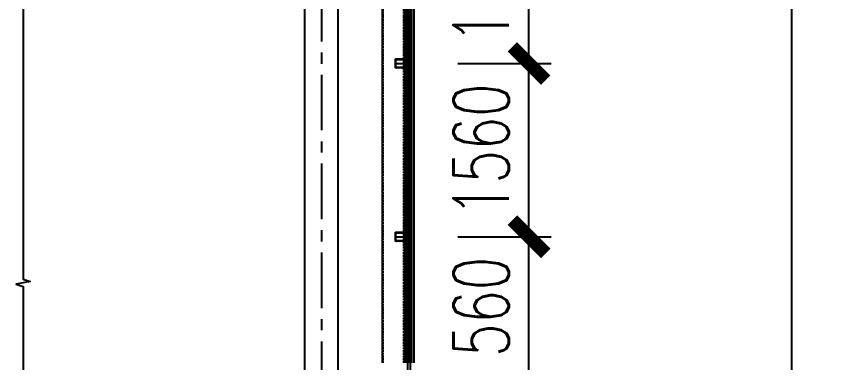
# Model space of a CAD drawing. Extents: x 220580 to 2027826, y -309201 to 71987.
# Drawn here: x 1038554 to 1045853, y -168911 to -165791 of the extents above; entities that cross this region are included whole.
import ezdxf
from ezdxf.enums import TextEntityAlignment as Align

# ---------------------------------------------------------------- set-up
doc = ezdxf.new("R2010")
doc.units = 0
for name, pattern in [('AUSGEZOGEN', [0]), ('CENTER', [2, 1.25, -0.25, 0.25, -0.25]), ('ZN-CENTER', [2, 1.25, -0.25, 0.25, -0.25]), ('ZN-DASH', [0.35, 0.25, -0.1])]:
    doc.linetypes.add(name, pattern=pattern)
for name, color, linetype in [('!ZN1-填充-8', 8, 'Continuous'), ('!ZN3-玻璃幕墙-4', 4, 'Continuous'), ('!ZN4-辅助材料-1', 1, 'Continuous'), ('!ZN4-配件-11', 11, 'Continuous'), ('!ZN5-钢材投影-40', 40, 'Continuous'), ('!ZN5-铝材投影-112', 112, 'Continuous'), ('!ZN5-铝材断面-6', 6, 'Continuous'), ('!ZN6-虚线-8', 8, 'ZN-DASH'), ('1 轴线 辅助线', 1, 'CENTER'), ('20剖面图$0$A-LIN-V', 9, 'Continuous'), ('20剖面图$0$DIM_SYMB', 3, 'Continuous'), ('2钢材断面', 2, 'Continuous'), ('4玻璃幕墙', 4, 'Continuous'), ('A_Hatch', 8, 'Continuous'), ('DIM', 173, 'Continuous'), ('ZX', 240, 'CENTER'), ('型材截面颜色', 253, 'Continuous')]:
    doc.layers.add(name, color=color, linetype=linetype)
for name, color, linetype, lineweight in [('0CABR-填充', 8, 'Continuous', 5), ('0CABR-密封材料、垫片', 195, 'Continuous', 9), ('0填充', 8, 'Continuous', 13), ('轮廓线', 3, 'Continuous', 211)]:
    doc.layers.add(name, color=color, linetype=linetype, lineweight=lineweight)
doc.styles.add('DHTEXT-1', font='ROMANS.shx', dxfattribs={"width": 0.7, "bigfont": 'CHINESE.shx'})
doc.dimstyles.new('ZN200', dxfattribs={"dimscale": 200, "dimtxt": 2.5, "dimasz": 1.5, "dimexe": 1, "dimexo": 2, "dimgap": 0.9, "dimtad": 1, "dimdec": 0, "dimdsep": 46, "dimtxsty": 'DHTEXT-1', "dimblk": 'ARCHTICK', "dimcen": 2.5, "dimclrd": 173, "dimclre": 173, "dimclrt": 7, "dimazin": 2, "dimtfac": 1, "dimtdec": 0, "dimtix": 1, "dimtmove": 2, "dimatfit": 3, "dimfxl": 0, "dimtolj": 1, "dimtzin": 0, "dimarcsym": 0})
doc.dimstyles.new('ZN3', dxfattribs={"dimscale": 3, "dimtxt": 2.5, "dimasz": 1.5, "dimexe": 1, "dimexo": 2, "dimgap": 0.9, "dimtad": 1, "dimdec": 0, "dimdsep": 46, "dimtxsty": 'DHTEXT-1', "dimblk": 'ARCHTICK', "dimcen": 2.5, "dimclrd": 173, "dimclre": 173, "dimclrt": 7, "dimazin": 2, "dimtfac": 1, "dimtix": 1, "dimtmove": 2, "dimatfit": 3, "dimfxl": 0, "dimarcsym": 0})

# ---------------------------------------------------------------- blocks, each defined once
blk = doc.blocks.new('_ArchTick')
at = {"color": 0, "linetype": 'ByBlock', "const_width": 0.4}
blk.add_lwpolyline([(-0.5, -0.5), (0.5, 0.5)], dxfattribs=at)
blk = doc.blocks.new('*D635')
at = {"layer": 'Defpoints', "color": 0, "ltscale": 30, "transparency": 16777216}
for p in [(1043320.5, -162776.4), (1045538.6, -162776.4), (1043320.5, -177676.4)]:
    blk.add_point(p, dxfattribs=at)
at = {"layer": 'DIM', "color": 173, "linetype": 'ByBlock', "lineweight": -2, "ltscale": 30, "transparency": 16777216}
for p, q in [((1043720.5, -162776.4), (1045738.6, -162776.4)), ((1045538.6, -177676.4), (1045538.6, -162776.4)), ((1043720.5, -177676.4), (1045738.6, -177676.4))]:
    blk.add_line(p, q, dxfattribs=at)
at = {"layer": 'DIM', "color": 173, "lineweight": -2, "ltscale": 30, "transparency": 16777216, "xscale": 300, "yscale": 300, "zscale": 300}
for p, rotation in [((1045538.6, -162776.4), 90), ((1045538.6, -177676.4), 270)]:
    blk.add_blockref('_ArchTick', p, dxfattribs=dict(at, rotation=rotation))
at = {"layer": 'DIM', "color": 7, "ltscale": 30, "transparency": 16777216, "insert": (1045108.6, -170226.4), "char_height": 500, "attachment_point": 5, "rotation": 90, "style": 'DHTEXT-1'}
blk.add_mtext('14900', dxfattribs=at)
blk = doc.blocks.new('*D639')
at = {"layer": 'Defpoints', "color": 0, "ltscale": 30, "transparency": 16777216}
for p in [(1044221.1, -159976.4), (1046705.2, -159976.4), (1044221.1, -177976.4)]:
    blk.add_point(p, dxfattribs=at)
at = {"layer": 'DIM', "color": 173, "linetype": 'ByBlock', "lineweight": -2, "ltscale": 30, "transparency": 16777216}
for p, q in [((1044621.1, -159976.4), (1046905.2, -159976.4)), ((1046705.2, -177976.4), (1046705.2, -159976.4)), ((1044621.1, -177976.4), (1046905.2, -177976.4))]:
    blk.add_line(p, q, dxfattribs=at)
at = {"layer": 'DIM', "color": 173, "lineweight": -2, "ltscale": 30, "transparency": 16777216, "xscale": 300, "yscale": 300, "zscale": 300}
for p, rotation in [((1046705.2, -159976.4), 90), ((1046705.2, -177976.4), 270)]:
    blk.add_blockref('_ArchTick', p, dxfattribs=dict(at, rotation=rotation))
at = {"layer": 'DIM', "color": 7, "ltscale": 30, "transparency": 16777216, "insert": (1046275.2, -168976.4), "char_height": 500, "attachment_point": 5, "rotation": 90, "style": 'DHTEXT-1'}
blk.add_mtext('18000', dxfattribs=at)
blk = doc.blocks.new('*U391')
at = {"layer": '1 轴线 辅助线', "ltscale": 10}
blk.add_line((-110.4, 0), (0, 0), dxfattribs=at)
at = {"layer": '2钢材断面'}
blk.add_lwpolyline([(-110.4, 40), (0, 40), (0, -40), (-110.4, -40)], close=True, dxfattribs=at)
at = {"layer": '4玻璃幕墙', "ltscale": 2}
for p, q in [((0, 8), (0, 1520.9)), ((24, 8), (24, 1520.9)), ((0, 8), (24, 8)), ((0, -8), (0, -39.1)), ((0, -8), (24, -8)), ((24, -8), (24, -39.1))]:
    blk.add_line(p, q, dxfattribs=at)
blk = doc.blocks.new('20250822090122')
at = {"layer": 'A_Hatch'}
h = blk.add_hatch(dxfattribs=at)
h.set_pattern_fill('ANSI32', color=256)
h.set_pattern_definition([(45, (-80, -40), (-3.3676, 3.3676), []), (45, (-77.755, -40), (-3.3676, 3.3676), [])])
h.paths.add_polyline_path([(0, 40), (-80, 40), (-80, -40), (0, -40)])
h.paths.add_polyline_path([(-4, 36), (-4, -36), (-76, -36), (-76, 36)], flags=16)
at = {"layer": '2钢材断面'}
for points in [[(-80, 40), (0, 40), (0, -40), (-80, -40)], [(-76, 36), (-4, 36), (-4, -36), (-76, -36)]]:
    blk.add_lwpolyline(points, close=True, dxfattribs=at)
blk = doc.blocks.new('20230625105620')
at = {"layer": '0CABR-填充'}
h = blk.add_hatch(dxfattribs=at)
h.set_pattern_fill('ANSI38', color=256, scale=0.3, angle=90)
h.set_pattern_definition([(135, (669.6331, -11486.4539), (-0.67351921, -0.67351921), []), (225, (669.6331, -11486.4539), (-0.67351921, -2.02055763), [2.38125, -1.42875])])
h.paths.add_polyline_path([(-5.2, 3.7), (-5.2, 4.5), (-8.5, 4.5), (-8.5, 7.5), (-5.2, 7.5), (-5.2, 8.3), (-9.5, 8.3), (-9.5, 3.7)])
h = blk.add_hatch(dxfattribs=at)
h.set_pattern_fill('ANSI38', color=256, scale=0.3, angle=90)
h.set_pattern_definition([(135, (669.6331, -11486.4539), (-0.67351921, -0.67351921), []), (225, (669.6331, -11486.4539), (-0.67351921, -2.02055763), [2.38125, -1.42875])])
h.paths.add_polyline_path([(-5.2, 3.7), (-5.2, 4.5), (-8.5, 4.5), (-8.5, 7.5), (-5.2, 7.5), (-5.2, 8.3), (-9.5, 8.3), (-9.5, 3.7)])
h = blk.add_hatch(dxfattribs=at)
h.set_pattern_fill('ANSI38', color=256, scale=0.3, angle=90)
h.set_pattern_definition([(135, (669.6331, -11498.4539), (-0.67351921, -0.67351921), []), (225, (669.6331, -11498.4539), (-0.67351921, -2.02055763), [2.38125, -1.42875])])
h.paths.add_polyline_path([(-5.2, -8.3), (-5.2, -7.5), (-8.5, -7.5), (-8.5, -4.5), (-5.2, -4.5), (-5.2, -3.7), (-9.5, -3.7), (-9.5, -8.3)])
h = blk.add_hatch(dxfattribs=at)
h.set_pattern_fill('ANSI38', color=256, scale=0.3, angle=90)
h.set_pattern_definition([(135, (669.6331, -11498.4539), (-0.67351921, -0.67351921), []), (225, (669.6331, -11498.4539), (-0.67351921, -2.02055763), [2.38125, -1.42875])])
h.paths.add_polyline_path([(-5.2, -8.3), (-5.2, -7.5), (-8.5, -7.5), (-8.5, -4.5), (-5.2, -4.5), (-5.2, -3.7), (-9.5, -3.7), (-9.5, -8.3)])
at = {"layer": '!ZN4-辅助材料-1'}
for points in [[(-5.2, 3.7), (-5.2, 4.5), (-8.5, 4.5), (-8.5, 7.5), (-5.2, 7.5), (-5.2, 8.3), (-9.5, 8.3), (-9.5, 3.7), (-5.2, 3.7)], [(-5.2, -3.7), (-5.2, -4.5), (-8.5, -4.5), (-8.5, -7.5), (-5.2, -7.5), (-5.2, -8.3), (-9.5, -8.3), (-9.5, -3.7), (-5.2, -3.7)]]:
    blk.add_lwpolyline(points, dxfattribs=at)
at = {"layer": '!ZN5-铝材投影-112'}
blk.add_lwpolyline([(-4.5, 4), (-4.5, -4, -0.414214), (-5, -4.5), (-8, -4.5, 0.414214), (-8.5, -5), (-8.5, -7, 0.414214), (-8, -7.5), (-4.5, -7.5, -0.414214), (-4, -8), (-4, -19, -0.414214), (-4.5, -19.5, 0.414214), (-5, -20), (-5, -21.5), (-1.5, -21.5, 0.339454), (-1, -21.1), (0.5, -15.5), (0.5, -0.5), (0, 0), (0.5, 0.5), (0.5, 15.5), (-1, 21.1, 0.339454), (-1.5, 21.5), (-5, 21.5), (-5, 20, 0.414214), (-4.5, 19.5, -0.414214), (-4, 19), (-4, 8, -0.414214), (-4.5, 7.5), (-8, 7.5, 0.414214), (-8.5, 7), (-8.5, 5, 0.414214), (-8, 4.5), (-5, 4.5, -0.414214), (-4.5, 4)], format="xyb", close=True, dxfattribs=at)
at = {"layer": '0CABR-密封材料、垫片'}
for points in [[(-5.2, 3.7), (-5.2, 4.5), (-8.5, 4.5), (-8.5, 7.5), (-5.2, 7.5), (-5.2, 8.3), (-9.5, 8.3), (-9.5, 3.7), (-5.2, 3.7)], [(-5.2, -3.7), (-5.2, -4.5), (-8.5, -4.5), (-8.5, -7.5), (-5.2, -7.5), (-5.2, -8.3), (-9.5, -8.3), (-9.5, -3.7), (-5.2, -3.7)]]:
    blk.add_lwpolyline(points, dxfattribs=at)
blk = doc.blocks.new('*U1907')
at = {"color": 0, "linetype": 'ZN-CENTER', "ltscale": 3}
blk.add_line((-7.1, 0), (25.2, 0), dxfattribs=at)
at = {"linetype": 'ByBlock', "ltscale": 10}
for p, q in [((-6.2, 0.6), (-5, 0.6)), ((-5.5, 3.3), (-1.6, 0.2)), ((-5, 0.6), (-5, -0.6)), ((-3.1, 6), (-1.6, 6)), ((-2.4, 0.8), (-2.4, -0.8)), ((-1.6, -6), (-1.6, 6)), ((-1.6, -4.6), (-1.6, 4.6)), ((-1.6, 4.6), (0, 4.6)), ((0, 0), (-1.6, 0.6)), ((0, 4.6), (0, -4.6)), ((0, 3), (22.5, 3)), ((0, 2.5), (23, 2.5)), ((22.5, -3), (22.5, 3)), ((22.5, 3), (23.4, 2.1)), ((23.4, -2.1), (23.4, 2.1)), ((-5, -0.6), (-6.2, -0.6)), ((-5.5, -3.3), (-1.6, -0.2)), ((-3.1, -6), (-1.6, -6)), ((0, -0.8), (-1.6, -0.3)), ((0, -4.6), (-1.6, -4.6)), ((0, -2.5), (23, -2.5)), ((0, -3), (22.5, -3)), ((22.5, -3), (23.4, -2.1))]:
    blk.add_line(p, q, dxfattribs=at)
for centre, start, end in [((0.6, 0.3), 123.05163, 177.23034), ((0.6, -0.3), 182.76966, 236.94837)]:
    blk.add_arc(centre, 6.84, start, end, dxfattribs=at)
at = {"layer": 'Defpoints', "color": 0, "ltscale": 10, "style": 'DHTEXT-1', "width": 0.7}
blk.add_text('M6', height=1, rotation=90, dxfattribs=at).set_placement((-2.3, -2.7), align=Align.CENTER)
blk = doc.blocks.new('16胶缝')
at = {"layer": '!ZN1-填充-8', "ltscale": 0.1}
h = blk.add_hatch(dxfattribs=at)
h.set_pattern_fill('HONEY', color=256, scale=10, style=0)
h.set_pattern_definition([(5e-15, (-19679.56, -11324.3713), (1.875, 1.08253175), [1.25, -2.5]), (120, (-19679.56, -11324.3713), (-1.874999996, 1.082531757), [1.25, -2.5]), (60, (-19679.56, -11324.3713), (4e-09, 2.165063507), [-2.5, 1.25])])
edge = h.paths.add_edge_path()
edge.add_ellipse((8, 13.4), major_axis=(0, -8.15), ratio=0.981746, start_angle=0, end_angle=360)
h = blk.add_hatch(dxfattribs=at)
h.set_pattern_fill('ANSI36', color=256, scale=10, style=0)
h.set_pattern_definition([(45, (-19679.5754, -11324.3713), (0.66291261, 2.43067956), [3.125, -0.625, 0, -0.625])])
edge = h.paths.add_edge_path()
edge.add_ellipse((8, 13.4), major_axis=(0.87, 8.1), ratio=0.981332, start_angle=124.62629, end_angle=247.39774, ccw=False)
edge.add_arc((0, 10.2), 1.2, 269.97157, 324.48671, ccw=False)
edge.add_line((0, 9), (0, 0))
edge.add_arc((8, -24.9), 26.2, 432.20316, 467.79684, ccw=False)
edge.add_line((16, 0), (16, 9))
edge.add_arc((16, 10.2), 1.23, 216.59056, 269.69863, ccw=False)
at = {"layer": '!ZN4-辅助材料-1', "color": 1, "ltscale": 0.1}
blk.add_arc((8, -24.9), 26.2, 72.20316, 107.79684, dxfattribs=at)
blk.add_ellipse((8, 13.4), major_axis=(0, -8.15), ratio=0.981746, dxfattribs=at)
blk.add_point((8, 0), dxfattribs=at)
blk = doc.blocks.new('胶缝断面')
at = {"color": 7, "ltscale": 0.1, "extrusion": (0, 0, -1), "zscale": -1, "rotation": 180}
blk.add_blockref('16胶缝', (8, 0), dxfattribs=at)
blk = doc.blocks.new('20230625110549')
at = {"layer": '!ZN1-填充-8', "ltscale": 20}
h = blk.add_hatch(color=256, dxfattribs=at)
h.dxf.hatch_style = 1
h.paths.add_polyline_path([(0, 5), (0, 0), (5, 0, 0.414214)])
at = {"layer": '0CABR-填充', "ltscale": 20}
blk.add_line((0, 0), (0, 5), dxfattribs=at)
blk.add_arc((0, 0), 5, 0, 90, dxfattribs=at)
blk = doc.blocks.new('20250822103150', base_point=(-89262.6, -87415.1))
at = {"layer": '!ZN4-辅助材料-1'}
blk.add_lwpolyline([(-89131.2, -87413.1), (-89152.3, -87413.1), (-89152.3, -87407.1), (-89131.2, -87407.1), (-89131.2, -87413.1), (-89152.3, -87407.1), (-89131.2, -87407.1), (-89152.3, -87413.1)], dxfattribs=at)
at = {"layer": '!ZN5-钢材投影-40'}
blk.add_lwpolyline([(-89142.2, -87418.1), (-89131.2, -87416.1), (-89131.2, -87413.1), (-89182.6, -87413.1), (-89182.6, -87418.1), (-89142.1, -87418.1)], close=True, dxfattribs=at)
at = {"layer": '0CABR-填充', "ltscale": 20}
blk.add_blockref('20230625110549', (-89182.6, -87413.1), dxfattribs=at)
at = {"layer": '0CABR-填充', "ltscale": 20, "xscale": -1, "rotation": 180}
blk.add_blockref('20230625110549', (-89182.6, -87418.1), dxfattribs=at)
blk = doc.blocks.new('20240131155736')
at = {"layer": '!ZN1-填充-8'}
h = blk.add_hatch(dxfattribs=at)
h.set_pattern_fill('ANSI36', color=256, scale=0.5, angle=270, style=0)
h.set_pattern_definition([(315, (4155.5162, -11794.8225), (1.54348152, -0.420949506), [1.984375, -0.396875, 0, -0.396875])])
h.paths.add_polyline_path([(-0.8, 0.7), (-0.8, -0.8), (1.3, -0.8), (1.3, 0.7)])
at = {"layer": '!ZN4-辅助材料-1', "linetype": 'AUSGEZOGEN'}
blk.add_line((-1.3, 0.7), (1.3, 0.7), dxfattribs=at)
blk = doc.blocks.new('20240131160147')
at = {"layer": '!ZN5-铝材断面-6'}
blk.add_lwpolyline([(-3.4, 1.2), (-3.4, 19.7), (-0.9, 19.7), (-0.9, -10.8), (9.1, -10.8), (9.1, -12.3), (-17.3, -12.3), (-17.3, 15.2, -0.414214), (-16.3, 16.2), (-15.1, 16.2, -0.414214), (-14.1, 15.2), (-14.1, 13.7), (-14.3, 13.7, 0.414214), (-14.8, 13.2), (-14.8, 1.2)], format="xyb", close=True, dxfattribs=at)
blk.add_lwpolyline([(-14.8, -0.8), (-14.8, -9.8), (-3.4, -9.8), (-3.4, -0.8)], close=True, dxfattribs=at)
at = {"layer": '!ZN1-填充-8', "ltscale": 50, "xscale": -1, "rotation": 180}
blk.add_blockref('20240131155736', (9.9, -11.5), dxfattribs=at)
blk = doc.blocks.new('20250822102610', base_point=(-89164.6, -87453.6))
at = {"layer": '!ZN1-填充-8'}
h = blk.add_hatch(dxfattribs=at)
h.set_pattern_fill('ANSI37', color=256, style=0)
h.set_pattern_definition([(45, (0, 0), (-1.122532015, 1.122532015), []), (135, (0, 0), (-1.122532015, -1.122532015), [])])
edge = h.paths.add_edge_path()
edge.add_line((-89165.1, -87423.1), (-89151.6, -87423.1))
edge.add_line((-89151.6, -87423.1), (-89152.6, -87424.1))
edge.add_line((-89152.6, -87424.1), (-89152.6, -87439.1))
edge.add_line((-89152.6, -87439.1), (-89164.6, -87439.1))
edge.add_line((-89164.6, -87439.1), (-89164.6, -87423.6))
edge.add_arc((-89165.1, -87423.6), 0.5, 359.99969, 450)
at = {"layer": '!ZN1-填充-8', "ltscale": 100}
for p, q in [((-89164.6, -87453.6), (-89152.6, -87439.1)), ((-89152.6, -87453.6), (-89164.6, -87439.1))]:
    blk.add_line(p, q, dxfattribs=at)
at = {"layer": '!ZN4-辅助材料-1', "linetype": 'AUSGEZOGEN'}
blk.add_lwpolyline([(-89165.1, -87423.1), (-89151.6, -87423.1), (-89152.6, -87424.1), (-89152.6, -87439.1), (-89164.6, -87439.1), (-89164.6, -87423.6, 0.414215), (-89165.1, -87423.1), (-89165.1, -87423.1)], format="xyb", dxfattribs=at)
blk.add_lwpolyline([(-89152.6, -87439.1), (-89164.6, -87439.1), (-89164.6, -87442.1)], dxfattribs=at)
blk.add_lwpolyline([(-89164.6, -87439.1), (-89164.6, -87453.6), (-89152.6, -87453.6), (-89152.6, -87439.1)], close=True, dxfattribs=at)
blk = doc.blocks.new('20250822103338', base_point=(-89182.6, -87455.1))
at = {"layer": '0填充'}
h = blk.add_hatch(dxfattribs=at)
h.set_pattern_fill('ANSI38', color=256, angle=360, style=0)
h.set_pattern_definition([(45, (0, 0), (-1.122532015, 1.122532015), []), (135, (0, 0), (-3.367596045, 1.122532015), [3.96875, -2.38125])])
h.paths.add_polyline_path([(-89182.6, -87453.1), (-89180.6, -87453.1), (-89180.6, -87427.6), (-89182.6, -87427.6)])
at = {"layer": '型材截面颜色', "ltscale": 60}
h = blk.add_hatch(dxfattribs=at)
h.set_pattern_fill('ANSI36', color=256, scale=0.3, angle=90)
h.set_pattern_definition([(135, (0, 0), (-0.9260889125, 0.2525697034), [1.190625, -0.238125, 0, -0.238125])])
h.paths.add_polyline_path([(-89182.6, -87455.1), (-89182.6, -87453.1), (-89180.6, -87453.1), (-89180.6, -87455.1)])
at = {"layer": '!ZN4-辅助材料-1'}
for points in [[(-89180.6, -87427.6), (-89182.6, -87427.6), (-89182.6, -87453.1), (-89180.6, -87453.1)], [(-89182.6, -87455.1), (-89182.6, -87453.1), (-89180.6, -87453.1), (-89180.6, -87455.1)]]:
    blk.add_lwpolyline(points, close=True, dxfattribs=at)
at = {"layer": '0CABR-密封材料、垫片'}
blk.add_lwpolyline([(-89180.6, -87427.6), (-89182.6, -87427.6), (-89182.6, -87455.1), (-89180.6, -87455.1)], close=True, dxfattribs=at)
blk = doc.blocks.new('20250822103828')
at = {"layer": '!ZN4-辅助材料-1', "ltscale": 100}
for name, p in [('20250822103338', (0, 0)), ('20250822102610', (18.4, 1.5))]:
    blk.add_blockref(name, p, dxfattribs=at)
at = {"layer": '!ZN6-虚线-8', "ltscale": 50}
blk.add_blockref('20240131160147', (19.3, 12.3), dxfattribs=at)
blk = doc.blocks.new('*U732')
at = {"layer": '!ZN1-填充-8'}
h = blk.add_hatch(dxfattribs=at)
h.set_pattern_fill('ANSI37', color=256, scale=0.5, angle=90, style=0)
h.set_pattern_definition([(135, (0, 14), (-1.12253, -1.12253), []), (225, (0, 14), (1.12253, -1.12253), [])])
h.paths.add_polyline_path([(-5, 8), (-19, 8), (-18, 9), (-18, 22), (-17.8, 22), (-15.8, 20), (-8.3, 20), (-6.3, 22), (-6, 22), (-6, 9)])
for points in [[(-18, 26.8), (-18, 22), (-17.8, 22), (-17.8, 26.8)], [(-6.3, 26.8), (-6.3, 22), (-6, 22), (-6, 26.8)], [(-18, -26.8), (-18, -22), (-17.8, -22), (-17.8, -26.8)], [(-6.3, -26.8), (-6.3, -22), (-6, -22), (-6, -26.8)]]:
    blk.add_hatch(color=256, dxfattribs=at).paths.add_polyline_path(points)
h = blk.add_hatch(dxfattribs=at)
h.set_pattern_fill('DOTS', color=8, angle=90, style=0)
h.set_pattern_definition([(90, (0, 14), (-1.5875, 0.79375), [0, -1.5875])])
h.paths.add_polyline_path([(-15.3, 21), (-8.7, 21), (-7.2, 22.4), (-7.2, 25.8), (-16.7, 25.8), (-16.7, 22.4)])
h = blk.add_hatch(dxfattribs=at)
h.set_pattern_fill('ANSI37', color=256, scale=0.5, style=0)
h.set_pattern_definition([(45, (104147.1523, 29987.512), (-1.122532015, 1.122532015), []), (135, (104147.1523, 29987.512), (-1.122532015, -1.122532015), [])])
h.paths.add_polyline_path([(-5, -8), (-19, -8), (-18, -9), (-18, -22), (-17.8, -22), (-15.8, -20), (-8.3, -20), (-6.3, -22), (-6, -22), (-6, -9)])
h = blk.add_hatch(dxfattribs=at)
h.set_pattern_fill('DOTS', color=8, style=0)
h.set_pattern_definition([(0, (104147.1523, 29987.512), (0.79375, 1.5875), [0, -1.5875])])
h.paths.add_polyline_path([(-15.3, -21), (-8.7, -21), (-7.2, -22.4), (-7.2, -25.8), (-16.7, -25.8), (-16.7, -22.4)])
for p, q in [((-23, 8), (-23, 425)), ((-19, 8), (-19, 425)), ((-5, 8), (-5, 425)), ((-1, 8), (-1, 425)), ((-23, -8), (-23, -1135)), ((-19, -8), (-19, -1135)), ((-5, -8), (-5, -1135)), ((-1, -8), (-1, -1135))]:
    blk.add_line(p, q, dxfattribs=at)
at = {"layer": '!ZN3-玻璃幕墙-4'}
for points in [[(-24, 425), (-24, 9), (-23, 8), (-19, 8), (-18, 9), (-18, 425)], [(-6, 425), (-6, 9), (-5, 8), (-1, 8), (0, 9), (0, 425)], [(-24, -1135), (-24, -9), (-23, -8), (-19, -8), (-18, -9), (-18, -1135)], [(-6, -1135), (-6, -9), (-5, -8), (-1, -8), (0, -9), (0, -1135)]]:
    blk.add_lwpolyline(points, dxfattribs=at)
at = {"layer": '!ZN4-辅助材料-1'}
for points in [[(-5, 8), (-19, 8), (-18, 9), (-18, 22), (-17.8, 22), (-15.8, 20), (-8.3, 20), (-8.3, 20), (-6.3, 22), (-6, 22), (-6, 9), (-5, 8)], [(-18, 26.8), (-18, 22), (-17.8, 22), (-17.8, 26.8)], [(-15.8, 20), (-8.3, 20), (-6.3, 22), (-6.3, 27), (-17.8, 27), (-17.8, 22)], [(-15.3, 21), (-8.7, 21), (-7.2, 22.4), (-7.2, 25.8), (-16.7, 25.8), (-16.7, 22.4)], [(-6.3, 26.8), (-6.3, 22), (-6, 22), (-6, 26.8)], [(-5, -8), (-19, -8), (-18, -9), (-18, -22), (-17.8, -22), (-15.8, -20), (-8.3, -20), (-8.3, -20), (-6.3, -22), (-6, -22), (-6, -9), (-5, -8)], [(-18, -26.8), (-18, -22), (-17.8, -22), (-17.8, -26.8)], [(-15.8, -20), (-8.3, -20), (-6.3, -22), (-6.3, -27), (-17.8, -27), (-17.8, -22)], [(-15.3, -21), (-8.7, -21), (-7.2, -22.4), (-7.2, -25.8), (-16.7, -25.8), (-16.7, -22.4)], [(-6.3, -26.8), (-6.3, -22), (-6, -22), (-6, -26.8)]]:
    blk.add_lwpolyline(points, close=True, dxfattribs=at)
for points in [[(-17.8, 26.4), (-17.7, 26.4), (-17.7, 22), (-15.7, 20.1), (-8.3, 20.1), (-6.3, 22), (-6.3, 26.4), (-6.3, 26.4), (-6.3, 26.4)], [(-17.8, -26.4), (-17.7, -26.4), (-17.7, -22), (-15.7, -20.1), (-8.3, -20.1), (-6.3, -22), (-6.3, -26.4), (-6.3, -26.4), (-6.3, -26.4)]]:
    blk.add_lwpolyline(points, dxfattribs=at)
at = {"layer": '!ZN5-钢材投影-40', "ltscale": 0.3}
for p, q in [((-254.4, 425), (-254.4, -1135)), ((-54.4, 425), (-54.4, -1135))]:
    blk.add_line(p, q, dxfattribs=at)
at = {"layer": '!ZN5-铝材投影-112'}
for p, q in [((-52.4, 40), (-52.4, 425)), ((-43.9, 40), (-43.9, 425)), ((-30, 40), (-30, 425)), ((8, 425), (8, -1135)), ((30, 425), (30, -1135)), ((-52.4, -40), (-52.4, -1135)), ((-43.9, -40), (-43.9, -1135)), ((-30, -40), (-30, -1135))]:
    blk.add_line(p, q, dxfattribs=at)
at = {"layer": '!ZN6-虚线-8', "color": 8, "linetype": 'ZN-DASH', "ltscale": 70}
for p, q in [((-246.4, -1135), (-246.4, 425)), ((-62.4, 425), (-62.4, -1135))]:
    blk.add_line(p, q, dxfattribs=at)
at = {"layer": 'Defpoints', "color": 250}
for p in [(-24, 8), (-18, 8), (-6, 20), (-6, 8), (0, 8), (-24, -8), (-18, -8), (-6, -8), (-6, -20), (0, -8)]:
    blk.add_point(p, dxfattribs=at)
at = {"layer": 'ZX', "ltscale": 10}
blk.add_line((-134.4, 0), (0, 0), dxfattribs=at)
at = {"layer": '!ZN4-辅助材料-1', "ltscale": 100, "xscale": -1, "rotation": 180}
blk.add_blockref('20250822103828', (-54.4, 40), dxfattribs=at)
at = {"layer": '!ZN4-辅助材料-1', "ltscale": 100}
for name, p in [('20250822103150', (-134.4, 0)), ('20250822103828', (-54.4, -40))]:
    blk.add_blockref(name, p, dxfattribs=at)
at = {"layer": '!ZN4-辅助材料-1', "rotation": 270}
blk.add_blockref('胶缝断面', (-1, 0), dxfattribs=at)
at = {"layer": '!ZN4-配件-11', "color": 1, "rotation": 180}
blk.add_blockref('*U1907', (-44.4, 0), dxfattribs=at)
at = {"layer": '!ZN5-铝材断面-6', "ltscale": 100}
blk.add_blockref('20250822090122', (-54.4, 0), dxfattribs=at)
at = {"layer": '0CABR-填充', "ltscale": 20}
blk.add_blockref('20230625105620', (-44.9, 0), dxfattribs=at)
blk = doc.blocks.new('*D1151')
at = {"layer": 'Defpoints', "color": 0, "ltscale": 2000, "transparency": 16777216}
for p in [(1042132.4, -164656.4), (1043171.8, -164656.4), (1042132.4, -166216.4)]:
    blk.add_point(p, dxfattribs=at)
at = {"layer": 'DIM', "color": 173, "linetype": 'ByBlock', "lineweight": -2, "ltscale": 2000, "transparency": 16777216}
for p, q in [((1042532.4, -164656.4), (1043371.8, -164656.4)), ((1043171.8, -166216.4), (1043171.8, -164656.4)), ((1042532.4, -166216.4), (1043371.8, -166216.4))]:
    blk.add_line(p, q, dxfattribs=at)
at = {"layer": 'DIM', "color": 173, "lineweight": -2, "ltscale": 2000, "transparency": 16777216, "xscale": 300, "yscale": 300, "zscale": 300}
for p, rotation in [((1043171.8, -164656.4), 90), ((1043171.8, -166216.4), 270)]:
    blk.add_blockref('_ArchTick', p, dxfattribs=dict(at, rotation=rotation))
at = {"layer": 'DIM', "color": 7, "ltscale": 2000, "transparency": 16777216, "insert": (1042741.8, -165436.4), "char_height": 500, "attachment_point": 5, "rotation": 90, "style": 'DHTEXT-1'}
blk.add_mtext('\\A1;1560', dxfattribs=at)
blk = doc.blocks.new('*D1152')
at = {"layer": 'Defpoints', "color": 0, "ltscale": 2000, "transparency": 16777216}
for p in [(1042132.4, -166216.4), (1043171.8, -166216.4), (1042132.4, -167776.4)]:
    blk.add_point(p, dxfattribs=at)
at = {"layer": 'DIM', "color": 173, "linetype": 'ByBlock', "lineweight": -2, "ltscale": 2000, "transparency": 16777216}
for p, q in [((1042532.4, -166216.4), (1043371.8, -166216.4)), ((1043171.8, -167776.4), (1043171.8, -166216.4)), ((1042532.4, -167776.4), (1043371.8, -167776.4))]:
    blk.add_line(p, q, dxfattribs=at)
at = {"layer": 'DIM', "color": 173, "lineweight": -2, "ltscale": 2000, "transparency": 16777216, "xscale": 300, "yscale": 300, "zscale": 300}
for p, rotation in [((1043171.8, -166216.4), 90), ((1043171.8, -167776.4), 270)]:
    blk.add_blockref('_ArchTick', p, dxfattribs=dict(at, rotation=rotation))
at = {"layer": 'DIM', "color": 7, "ltscale": 2000, "transparency": 16777216, "insert": (1042741.8, -166996.4), "char_height": 500, "attachment_point": 5, "rotation": 90, "style": 'DHTEXT-1'}
blk.add_mtext('\\A1;1560', dxfattribs=at)
blk = doc.blocks.new('*D1153')
at = {"layer": 'Defpoints', "color": 0, "ltscale": 2000, "transparency": 16777216}
for p in [(1042132.4, -167776.4), (1043171.8, -167776.4), (1042132.4, -169336.4)]:
    blk.add_point(p, dxfattribs=at)
at = {"layer": 'DIM', "color": 173, "linetype": 'ByBlock', "lineweight": -2, "ltscale": 2000, "transparency": 16777216}
for p, q in [((1042532.4, -167776.4), (1043371.8, -167776.4)), ((1043171.8, -169336.4), (1043171.8, -167776.4)), ((1042532.4, -169336.4), (1043371.8, -169336.4))]:
    blk.add_line(p, q, dxfattribs=at)
at = {"layer": 'DIM', "color": 173, "lineweight": -2, "ltscale": 2000, "transparency": 16777216, "xscale": 300, "yscale": 300, "zscale": 300}
for p, rotation in [((1043171.8, -167776.4), 90), ((1043171.8, -169336.4), 270)]:
    blk.add_blockref('_ArchTick', p, dxfattribs=dict(at, rotation=rotation))
at = {"layer": 'DIM', "color": 7, "ltscale": 2000, "transparency": 16777216, "insert": (1042741.8, -168556.4), "char_height": 500, "attachment_point": 5, "rotation": 90, "style": 'DHTEXT-1'}
blk.add_mtext('\\A1;1560', dxfattribs=at)

msp = doc.modelspace()

# ---------------------------------------------------------------- linework, layer by layer
at = {"layer": '1 轴线 辅助线', "ltscale": 400}
msp.add_line((1041304.7, -155118.7), (1041304.7, -181325.6), dxfattribs=at)
at = {"layer": '20剖面图$0$A-LIN-V'}
for p, q in [((1041154.7, -177776.4), (1041154.7, -162375.9)), ((1041454.7, -177776.4), (1041454.7, -162375.9))]:
    msp.add_line(p, q, dxfattribs=at)
at = {"layer": '20剖面图$0$DIM_SYMB'}
msp.add_lwpolyline([(1038617.4, -156312), (1038617.4, -168157.3), (1038680.4, -168180.2), (1038554.4, -168202.4), (1038617.4, -168224.8), (1038617.4, -180070.1)], dxfattribs=at)

# ---------------------------------------------------------------- block references
at = {"ltscale": 50}
for p in [(1042104.7, -164656.4), (1042104.7, -166216.4), (1042104.7, -167776.4)]:
    msp.add_blockref('*U732', p, dxfattribs=at)
at = {"layer": '轮廓线', "ltscale": 2}
for p in [(1042080.7, -166216.4), (1042080.7, -167776.4), (1042080.7, -169336.4)]:
    msp.add_blockref('*U391', p, dxfattribs=at)

# ---------------------------------------------------------------- dimensions: what is measured, and where the dimension line sits
at = {"layer": 'DIM', "ltscale": 30}
for p1, p2, distance, picture, middle in [((1044221.1, -177976.4), (1044221.1, -159976.4), -2484.1, '*D639', (1046275.2, -168976.4)), ((1043320.5, -177676.4), (1043320.5, -162776.4), -2218.1, '*D635', (1045108.6, -170226.4))]:
    dim = msp.add_aligned_dim(p1=p1, p2=p2, distance=distance, dimstyle='ZN3', override={"dimscale": 200}, dxfattribs=at)
    dim.commit()
    dim.dimension.update_dxf_attribs({"geometry": picture, "text_midpoint": middle})
at = {"layer": 'DIM', "ltscale": 2000}
for base, p1, p2, picture, middle in [((1043171.8, -164656.4), (1042132.4, -166216.4), (1042132.4, -164656.4), '*D1151', (1042741.8, -165436.4)), ((1043171.8, -166216.4), (1042132.4, -167776.4), (1042132.4, -166216.4), '*D1152', (1042741.8, -166996.4)), ((1043171.8, -167776.4), (1042132.4, -169336.4), (1042132.4, -167776.4), '*D1153', (1042741.8, -168556.4))]:
    dim = msp.add_linear_dim(base=base, p1=p1, p2=p2, angle=90, dimstyle='ZN200', dxfattribs=at)
    dim.commit()
    dim.dimension.update_dxf_attribs({"geometry": picture, "text_midpoint": middle})

doc.saveas('drawing.dxf')
